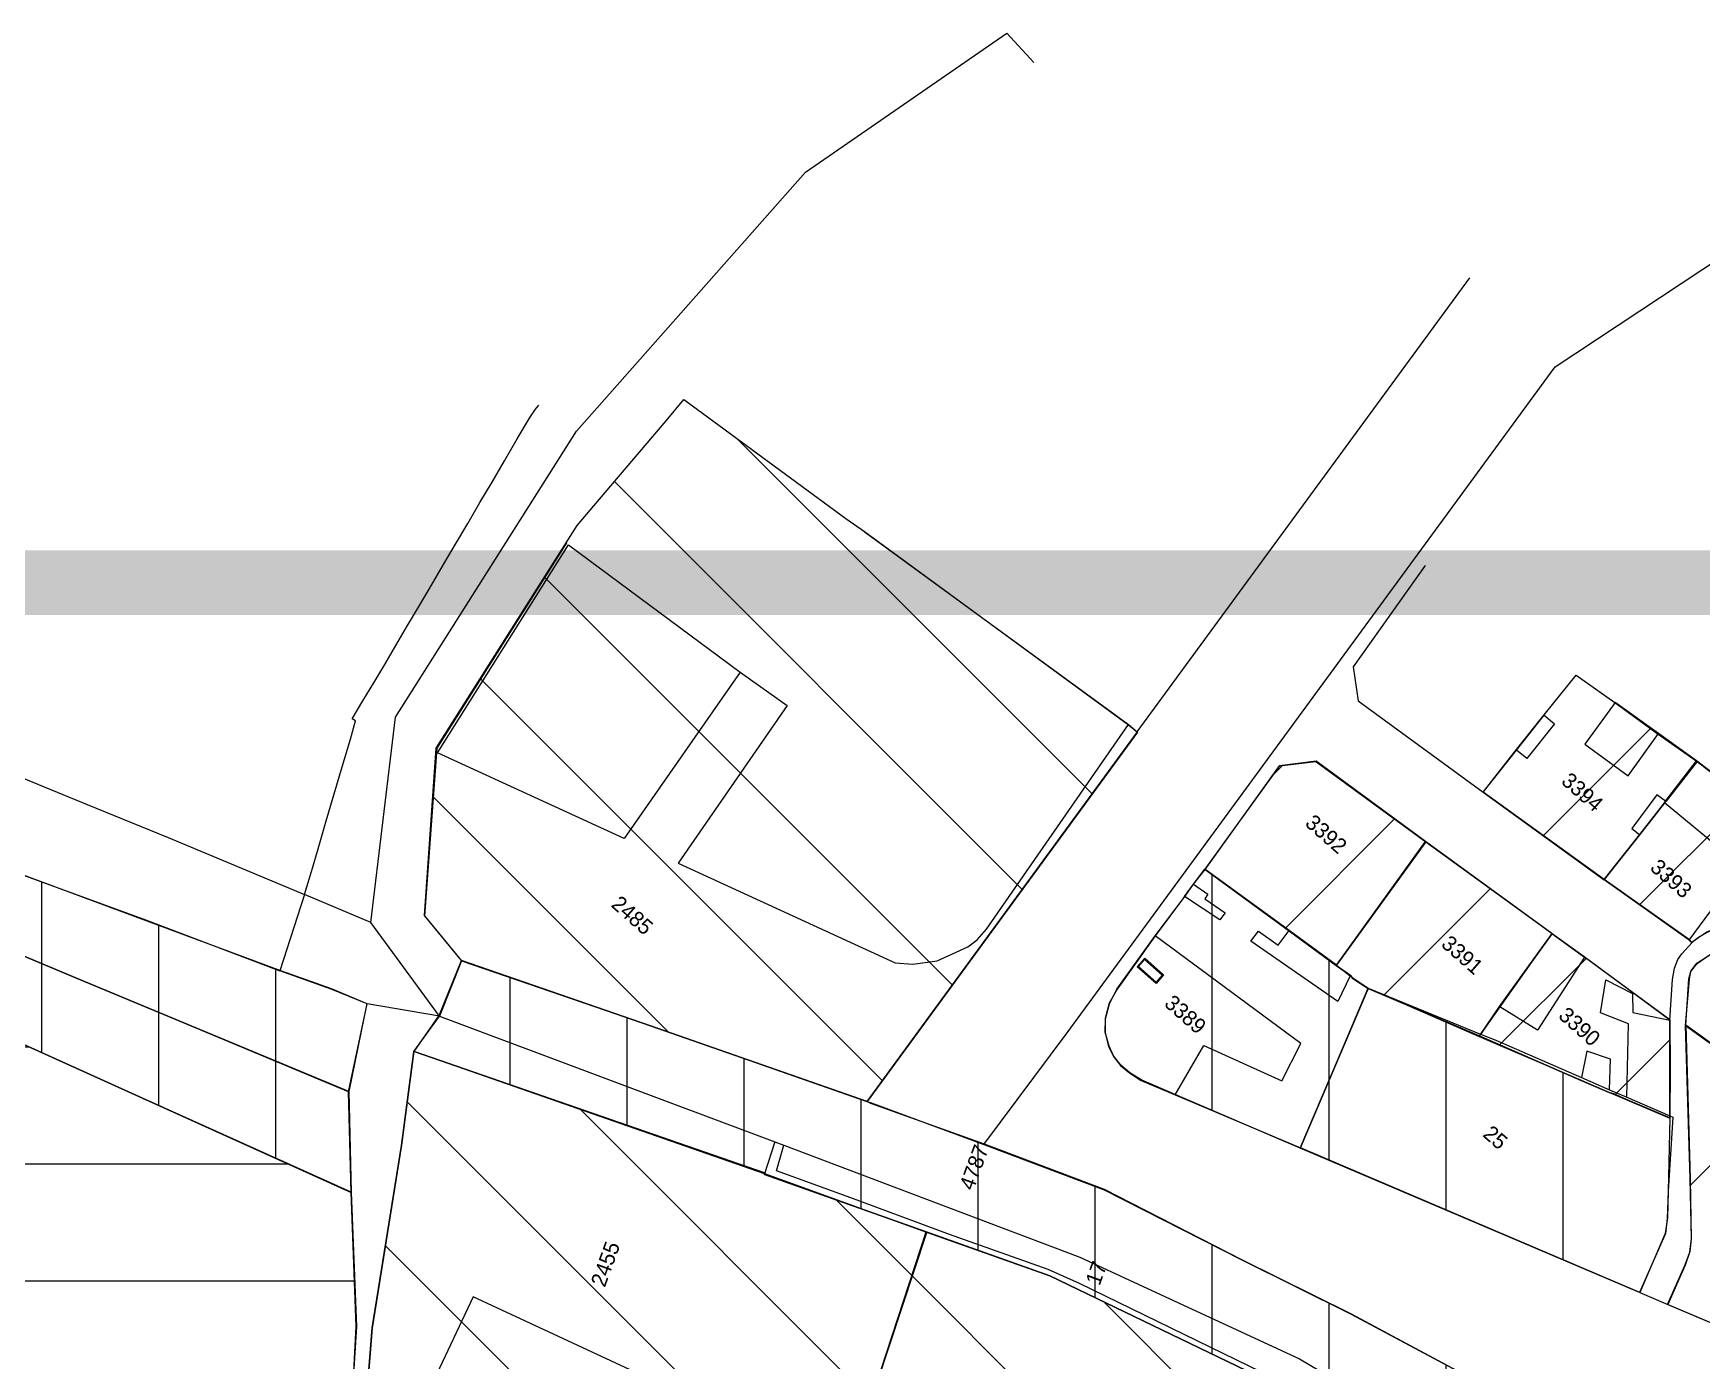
# Model space of a CAD drawing. Header units: metres. Extents: x -334141 to -333355, y -28147 to -27441.
# Drawn here: x -333909.1 to -333773.3, y -27552.8 to -27444.8 of the extents above; entities that cross this region are included whole.
import ezdxf

# ---------------------------------------------------------------- set-up
doc = ezdxf.new("R2010")
doc.units = ezdxf.units.M
for name, color, linetype, lineweight, true_color in [('EB-04-GRAIN-285-886', 7, 'CONTINUOUS', 18, 0xded5c8), ('EB-04-GRAIN-886-2329', 7, 'CONTINUOUS', 18, 0xc8bcac), ('EB-04-GRAIN-OVER-2329', 7, 'CONTINUOUS', 18, 0x9a856d), ('EB-04-GRAIN-UNDER-285', 7, 'CONTINUOUS', 18, 0xeee9e1), ('EB-BASE-CADASTRAL-AREA', 7, 'CONTINUOUS', 9, 0x8a8d90), ('EB-BASE-DIVIDING', 7, 'CONTINUOUS', 18, 0xc8bcac), ('EB-BASE-EASEMENTS', 7, 'CONTINUOUS', 18, 0x71806b), ('EB-BASE-PARCEL-NUMBERS', 7, 'CONTINUOUS', 9, 0x8a8d90), ('EB-BASE-PARCELS', 7, 'CONTINUOUS', 18, 0x8a8d90), ('EB-BASE-SECTIONS', 7, 'CONTINUOUS', 9, 0xded8cf), ('EB-BASE-SHEETS', 7, 'CONTINUOUS', 9, 0xded8cf), ('EB-BASE-STRUCTURES', 7, 'CONTINUOUS', 18, 0x4e504d), ('EB-TITLE', 7, 'CONTINUOUS', 25, 0x151515)]:
    doc.layers.add(name, color=color, linetype=linetype, lineweight=lineweight, true_color=true_color)
doc.styles.add('OD-INTER', font='Inter.ttf')

msp = doc.modelspace()

# ---------------------------------------------------------------- hatches: boundary and pattern name
at = {"layer": 'EB-04-GRAIN-285-886', "transparency": 33554630}
h = msp.add_hatch(dxfattribs=at)
h.set_pattern_fill('ANSI31', color=256, scale=3, angle=45)
h.paths.add_polyline_path([(-333976.04, -27485.44), (-333950.24, -27496.67), (-333930.99, -27504.9), (-333917.76, -27510.36), (-333899.85, -27516.99), (-333888.98, -27521.04), (-333884.86, -27522.51), (-333881.94, -27523.73), (-333883.4, -27530.89), (-333905.57, -27521.67), (-333924.36, -27513.79), (-333949.27, -27503.48), (-333965.15, -27496.81), (-333969.8, -27494.98), (-333978.65, -27491.34), (-333979.2, -27490.99), (-333976.04, -27485.44)])
h = msp.add_hatch(dxfattribs=at)
h.set_pattern_fill('ANSI31', color=256, scale=3, angle=45)
h.paths.add_polyline_path([(-333950.93, -27508.52), (-333961.6, -27503.82), (-333963.15, -27503.21), (-333964.43, -27502.72), (-333965.81, -27502.56), (-333967.48, -27502.61), (-333968.97, -27502.89), (-333970.28, -27503.4), (-333971.42, -27504.14), (-333972.85, -27505.31), (-333974.1, -27506.71), (-333969.8, -27494.98), (-333965.15, -27496.81), (-333949.27, -27503.48), (-333924.36, -27513.79), (-333905.57, -27521.67), (-333883.4, -27530.89), (-333883.23, -27539.11), (-333909.56, -27527.19), (-333921.68, -27521.66), (-333950.93, -27508.52)])
h = msp.add_hatch(dxfattribs=at)
h.set_pattern_fill('ANSI31', color=256, scale=3, angle=45)
h.paths.add_polyline_path([(-333806.84, -27517.83), (-333803.05, -27520.63), (-333801.88, -27521.45), (-333801.7, -27521.68), (-333800.43, -27522.5), (-333805.99, -27535.51), (-333816.11, -27531.16), (-333818.93, -27529.95), (-333819.84, -27529.36), (-333820.56, -27528.78), (-333821.18, -27527.98), (-333821.52, -27527.19), (-333821.85, -27526.07), (-333821.81, -27524.96), (-333821.49, -27523.75), (-333820.9, -27522.55), (-333817.78, -27518.22), (-333815.35, -27514.98), (-333814.67, -27514), (-333813.7, -27512.81), (-333806.84, -27517.83)])
h = msp.add_hatch(dxfattribs=at)
h.set_pattern_fill('ANSI31', color=256, scale=3, angle=45)
h.paths.add_polyline_path([(-333878.1, -27527.64), (-333876.05, -27524.71), (-333874.23, -27520.22), (-333858.86, -27525.54), (-333841.22, -27531.71), (-333840.94, -27531.83), (-333831.71, -27535.16), (-333821.93, -27538.83), (-333810.75, -27544.56), (-333801.83, -27548.98), (-333787.66, -27556.58), (-333783.75, -27558.72), (-333788.81, -27562.87), (-333788.47, -27563.77), (-333788.3, -27564.33), (-333802.77, -27557.27), (-333826.35, -27545.89), (-333836.41, -27542.32), (-333849.57, -27537.64), (-333849.57, -27537.52), (-333878.1, -27527.64)])
h = msp.add_hatch(dxfattribs=at)
h.set_pattern_fill('ANSI31', color=256, scale=3, angle=45)
h.paths.add_polyline_path([(-333805.99, -27535.51), (-333800.43, -27522.5), (-333791.41, -27526.37), (-333783.11, -27529.99), (-333780.83, -27530.96), (-333780.46, -27531.08), (-333779.37, -27531.57), (-333775.9, -27533.02), (-333776.02, -27539.01), (-333776.1, -27541.23), (-333776.24, -27542.45), (-333778.35, -27547.25), (-333805.99, -27535.51)])
at = {"layer": 'EB-04-GRAIN-886-2329', "transparency": 33554630}
h = msp.add_hatch(dxfattribs=at)
h.set_pattern_fill('ANSI31', color=256, scale=3, angle=90)
h.paths.add_polyline_path([(-333858.86, -27525.54), (-333874.23, -27520.22), (-333877.25, -27516.57), (-333876.3, -27502.94), (-333865.72, -27486.22), (-333864.83, -27484.81), (-333863, -27482.66), (-333857.59, -27476.3), (-333856.14, -27474.57), (-333855.96, -27474.69), (-333842.96, -27484.25), (-333841.43, -27485.3), (-333819.95, -27501.05), (-333819.23, -27501.63), (-333841.22, -27531.71), (-333858.86, -27525.54)])
h = msp.add_hatch(dxfattribs=at)
h.set_pattern_fill('ANSI31', color=256, scale=3, angle=90)
h.paths.add_polyline_path([(-333738.96, -27506.79), (-333726.33, -27515.9), (-333720.1, -27520.56), (-333713.97, -27525.11), (-333688.32, -27551.21), (-333693.28, -27547.48), (-333702.13, -27541.18), (-333704.91, -27541.41), (-333714.33, -27553.62), (-333725.01, -27567.79), (-333724.36, -27570.36), (-333735.58, -27565.64), (-333732.59, -27564.86), (-333729.1, -27560.32), (-333729.65, -27557.63), (-333745.09, -27546.65), (-333757.56, -27537.78), (-333774.62, -27525.52), (-333774.3, -27521.75), (-333774.19, -27521.09), (-333773.7, -27520.44), (-333772.56, -27519.71), (-333759.55, -27528.82), (-333748.36, -27536.88), (-333736.08, -27545.64), (-333725.97, -27552.99), (-333723.17, -27552.42), (-333717.25, -27544.75), (-333711.23, -27536.75), (-333711.69, -27534.07), (-333722.98, -27525.9), (-333745.63, -27509.45), (-333738.96, -27506.79)])
h = msp.add_hatch(dxfattribs=at)
h.set_pattern_fill('ANSI31', color=256, scale=3, angle=90)
h.paths.add_polyline_path([(-333843.76, -27564.59), (-333847.42, -27576.23), (-333858.01, -27572.19), (-333861.21, -27570.97), (-333882.49, -27562.78), (-333881.49, -27550.16), (-333879.11, -27535.26), (-333878.1, -27527.64), (-333849.57, -27537.52), (-333849.57, -27537.64), (-333836.41, -27542.32), (-333842.42, -27560.65), (-333843.76, -27564.59)])
h = msp.add_hatch(dxfattribs=at)
h.set_pattern_fill('ANSI31', color=256, scale=3, angle=90)
h.paths.add_polyline_path([(-333842.42, -27560.65), (-333836.41, -27542.32), (-333826.35, -27545.89), (-333802.77, -27557.27), (-333807.04, -27573.33), (-333808.01, -27577.18), (-333809.58, -27576.9), (-333813.62, -27575.98), (-333816.83, -27575.31), (-333836.5, -27571.29), (-333842.42, -27560.65)])
at = {"layer": 'EB-04-GRAIN-OVER-2329', "transparency": 33554630}
h = msp.add_hatch(dxfattribs=at)
h.set_pattern_fill('ANSI31', color=256, scale=3, angle=135)
h.paths.add_polyline_path([(-333910.77, -27527.26), (-333909.56, -27527.19), (-333883.23, -27539.11), (-333882.78, -27550.01), (-333883.21, -27556.87), (-333884.3, -27574.6), (-333885.19, -27584.11), (-333887, -27603.92), (-333888.4, -27622.52), (-333889.24, -27643.69), (-333905.07, -27646.46), (-333937.52, -27632.11), (-333952.93, -27625.35), (-333954.19, -27624.41), (-333954.73, -27623.84), (-333955.07, -27623.05), (-333955.32, -27622.15), (-333955.28, -27621.16), (-333954.97, -27620.28), (-333944.12, -27596.02), (-333932.25, -27569.24), (-333922.3, -27547.17), (-333914.75, -27530.01), (-333914.07, -27529.03), (-333913.11, -27528.07), (-333912.17, -27527.54), (-333910.77, -27527.26)])
at = {"layer": 'EB-04-GRAIN-UNDER-285', "transparency": 33554630}
h = msp.add_hatch(dxfattribs=at)
h.set_pattern_fill('ANSI31', color=256, scale=3)
h.paths.add_polyline_path([(-333776.2, -27507.26), (-333776.29, -27507.36), (-333778.33, -27509.96), (-333781.24, -27513.63), (-333791.07, -27506.51), (-333788.36, -27503.05), (-333786.13, -27500.24), (-333783.52, -27497.01), (-333780.36, -27499.23), (-333776.84, -27501.79), (-333773.67, -27504.02), (-333776.2, -27507.26)])
h = msp.add_hatch(dxfattribs=at)
h.set_pattern_fill('ANSI31', color=256, scale=3)
h.paths.add_polyline_path([(-333804.69, -27504.03), (-333795.75, -27510.56), (-333803.05, -27520.63), (-333806.84, -27517.83), (-333813.7, -27512.81), (-333807.66, -27504.37), (-333804.69, -27504.03)])
h = msp.add_hatch(dxfattribs=at)
h.set_pattern_fill('ANSI31', color=256, scale=3)
h.paths.add_polyline_path([(-333776.29, -27507.36), (-333776.2, -27507.26), (-333773.67, -27504.02), (-333771.42, -27505.76), (-333761.04, -27513.23), (-333772.02, -27517.51), (-333772.87, -27517.92), (-333773.53, -27518.34), (-333774.1, -27518.76), (-333774.28, -27518.54), (-333781.24, -27513.63), (-333778.33, -27509.96), (-333776.29, -27507.36)])
h = msp.add_hatch(dxfattribs=at)
h.set_pattern_fill('ANSI31', color=256, scale=3)
h.paths.add_polyline_path([(-333803.05, -27520.63), (-333795.75, -27510.56), (-333785.46, -27518.03), (-333789.75, -27523.98), (-333791.31, -27526.26), (-333791.41, -27526.37), (-333800.43, -27522.5), (-333801.7, -27521.68), (-333801.88, -27521.45), (-333803.05, -27520.63)])
h = msp.add_hatch(dxfattribs=at)
h.set_pattern_fill('ANSI31', color=256, scale=3)
h.paths.add_polyline_path([(-333791.31, -27526.26), (-333789.75, -27523.98), (-333785.46, -27518.03), (-333782.85, -27519.9), (-333779.87, -27522.11), (-333775.9, -27525.03), (-333775.85, -27529.03), (-333775.9, -27532.91), (-333775.9, -27533.02), (-333779.37, -27531.57), (-333780.46, -27531.08), (-333780.83, -27530.96), (-333783.11, -27529.99), (-333791.41, -27526.37), (-333791.31, -27526.26)])
h = msp.add_hatch(dxfattribs=at)
h.set_pattern_fill('ANSI31', color=256, scale=3)
h.paths.add_polyline_path([(-333774.62, -27525.52), (-333757.56, -27537.78), (-333767.49, -27551.86), (-333776.07, -27548.22), (-333774.66, -27545.05), (-333774.25, -27543.96), (-333774.12, -27542.85), (-333774.23, -27537.96), (-333774.62, -27525.52)])

# ---------------------------------------------------------------- linework, layer by layer
at = {"layer": 'EB-04-GRAIN-285-886'}
for points in [[(-333976.04, -27485.44), (-333950.24, -27496.67), (-333930.99, -27504.9), (-333917.76, -27510.36), (-333899.85, -27516.99), (-333888.98, -27521.04), (-333884.86, -27522.51), (-333881.94, -27523.73), (-333883.4, -27530.89), (-333905.57, -27521.67), (-333924.36, -27513.79), (-333949.27, -27503.48), (-333965.15, -27496.81), (-333969.8, -27494.98), (-333978.65, -27491.34), (-333979.2, -27490.99), (-333976.04, -27485.44)], [(-333950.93, -27508.52), (-333961.6, -27503.82), (-333963.15, -27503.21), (-333964.43, -27502.72), (-333965.81, -27502.56), (-333967.48, -27502.61), (-333968.97, -27502.89), (-333970.28, -27503.4), (-333971.42, -27504.14), (-333972.85, -27505.31), (-333974.1, -27506.71), (-333969.8, -27494.98), (-333965.15, -27496.81), (-333949.27, -27503.48), (-333924.36, -27513.79), (-333905.57, -27521.67), (-333883.4, -27530.89), (-333883.23, -27539.11), (-333909.56, -27527.19), (-333921.68, -27521.66), (-333950.93, -27508.52)], [(-333806.84, -27517.83), (-333803.05, -27520.63), (-333801.88, -27521.45), (-333801.7, -27521.68), (-333800.43, -27522.5), (-333805.99, -27535.51), (-333816.11, -27531.16), (-333818.93, -27529.95), (-333819.84, -27529.36), (-333820.56, -27528.78), (-333821.18, -27527.98), (-333821.52, -27527.19), (-333821.85, -27526.07), (-333821.81, -27524.96), (-333821.49, -27523.75), (-333820.9, -27522.55), (-333817.78, -27518.22), (-333815.35, -27514.98), (-333814.67, -27514), (-333813.7, -27512.81), (-333806.84, -27517.83)], [(-333878.1, -27527.64), (-333876.05, -27524.71), (-333874.23, -27520.22), (-333858.86, -27525.54), (-333841.22, -27531.71), (-333840.94, -27531.83), (-333831.71, -27535.16), (-333821.93, -27538.83), (-333810.75, -27544.56), (-333801.83, -27548.98), (-333787.66, -27556.58), (-333783.75, -27558.72), (-333788.81, -27562.87), (-333788.47, -27563.77), (-333788.3, -27564.33), (-333802.77, -27557.27), (-333826.35, -27545.89), (-333836.41, -27542.32), (-333849.57, -27537.64), (-333849.57, -27537.52), (-333878.1, -27527.64)], [(-333805.99, -27535.51), (-333800.43, -27522.5), (-333791.41, -27526.37), (-333783.11, -27529.99), (-333780.83, -27530.96), (-333780.46, -27531.08), (-333779.37, -27531.57), (-333775.9, -27533.02), (-333776.02, -27539.01), (-333776.1, -27541.23), (-333776.24, -27542.45), (-333778.35, -27547.25), (-333805.99, -27535.51)]]:
    msp.add_lwpolyline(points, close=True, dxfattribs=at)
at = {"layer": 'EB-04-GRAIN-886-2329'}
for points in [[(-333858.86, -27525.54), (-333874.23, -27520.22), (-333877.25, -27516.57), (-333876.3, -27502.94), (-333865.72, -27486.22), (-333864.83, -27484.81), (-333863, -27482.66), (-333857.59, -27476.3), (-333856.14, -27474.57), (-333855.96, -27474.69), (-333842.96, -27484.25), (-333841.43, -27485.3), (-333819.95, -27501.05), (-333819.23, -27501.63), (-333841.22, -27531.71), (-333858.86, -27525.54)], [(-333843.76, -27564.59), (-333847.42, -27576.23), (-333858.01, -27572.19), (-333861.21, -27570.97), (-333882.49, -27562.78), (-333881.49, -27550.16), (-333879.11, -27535.26), (-333878.1, -27527.64), (-333849.57, -27537.52), (-333849.57, -27537.64), (-333836.41, -27542.32), (-333842.42, -27560.65), (-333843.76, -27564.59)], [(-333842.42, -27560.65), (-333836.41, -27542.32), (-333826.35, -27545.89), (-333802.77, -27557.27), (-333807.04, -27573.33), (-333808.01, -27577.18), (-333809.58, -27576.9), (-333813.62, -27575.98), (-333816.83, -27575.31), (-333836.5, -27571.29), (-333842.42, -27560.65)]]:
    msp.add_lwpolyline(points, close=True, dxfattribs=at)
msp.add_lwpolyline([(-333757.56, -27537.78), (-333774.62, -27525.52), (-333774.3, -27521.75), (-333774.19, -27521.09), (-333773.7, -27520.44), (-333772.56, -27519.71)], dxfattribs=at)
at = {"layer": 'EB-04-GRAIN-OVER-2329'}
msp.add_lwpolyline([(-333909.56, -27527.19), (-333883.23, -27539.11), (-333882.78, -27550.01), (-333883.21, -27556.87), (-333884.3, -27574.6), (-333885.19, -27584.11), (-333887, -27603.92), (-333888.4, -27622.52), (-333889.24, -27643.69), (-333905.07, -27646.46), (-333937.52, -27632.11)], dxfattribs=at)
at = {"layer": 'EB-04-GRAIN-UNDER-285'}
for points in [[(-333776.2, -27507.26), (-333776.29, -27507.36), (-333778.33, -27509.96), (-333781.24, -27513.63), (-333791.07, -27506.51), (-333788.36, -27503.05), (-333786.13, -27500.24), (-333783.52, -27497.01), (-333780.36, -27499.23), (-333776.84, -27501.79), (-333773.67, -27504.02), (-333776.2, -27507.26)], [(-333804.69, -27504.03), (-333795.75, -27510.56), (-333803.05, -27520.63), (-333806.84, -27517.83), (-333813.7, -27512.81), (-333807.66, -27504.37), (-333804.69, -27504.03)], [(-333776.29, -27507.36), (-333776.2, -27507.26), (-333773.67, -27504.02), (-333771.42, -27505.76), (-333761.04, -27513.23), (-333772.02, -27517.51), (-333772.87, -27517.92), (-333773.53, -27518.34), (-333774.1, -27518.76), (-333774.28, -27518.54), (-333781.24, -27513.63), (-333778.33, -27509.96), (-333776.29, -27507.36)], [(-333803.05, -27520.63), (-333795.75, -27510.56), (-333785.46, -27518.03), (-333789.75, -27523.98), (-333791.31, -27526.26), (-333791.41, -27526.37), (-333800.43, -27522.5), (-333801.7, -27521.68), (-333801.88, -27521.45), (-333803.05, -27520.63)], [(-333791.31, -27526.26), (-333789.75, -27523.98), (-333785.46, -27518.03), (-333782.85, -27519.9), (-333779.87, -27522.11), (-333775.9, -27525.03), (-333775.85, -27529.03), (-333775.9, -27532.91), (-333775.9, -27533.02), (-333779.37, -27531.57), (-333780.46, -27531.08), (-333780.83, -27530.96), (-333783.11, -27529.99), (-333791.41, -27526.37), (-333791.31, -27526.26)], [(-333774.62, -27525.52), (-333757.56, -27537.78), (-333767.49, -27551.86), (-333776.07, -27548.22), (-333774.66, -27545.05), (-333774.25, -27543.96), (-333774.12, -27542.85), (-333774.23, -27537.96), (-333774.62, -27525.52)]]:
    msp.add_lwpolyline(points, close=True, dxfattribs=at)
at = {"layer": 'EB-BASE-CADASTRAL-AREA'}
for points in [[(-333818.63, -27520.04), (-333817.09, -27521.4), (-333817.7, -27522.1), (-333819.25, -27520.74), (-333818.63, -27520.04)], [(-333818.64, -27520.14), (-333817.2, -27521.41), (-333817.71, -27521.98), (-333819.15, -27520.72), (-333818.64, -27520.14)]]:
    msp.add_lwpolyline(points, dxfattribs=at)
at = {"layer": 'EB-BASE-DIVIDING'}
for points in [[(-333775.9, -27525.07), (-333775.66, -27521.76), (-333775.5, -27520.84), (-333775.25, -27520.15), (-333774.9, -27519.68), (-333774.07, -27518.75)], [(-333876.04, -27524.75), (-333881.93, -27523.75)], [(-333778.33, -27547.26), (-333776.05, -27548.22)]]:
    msp.add_lwpolyline(points, dxfattribs=at)
at = {"layer": 'EB-BASE-EASEMENTS'}
for points in [[(-333848.73, -27534.98), (-333849.59, -27537.58)], [(-333788.5, -27563.75), (-333795.01, -27560.56), (-333810.13, -27553.25), (-333823.95, -27546.53), (-333826.5, -27545.37), (-333834.51, -27542.52), (-333842.54, -27539.54), (-333848.61, -27537.35), (-333848.01, -27535.26)], [(-333873.3, -27547.6), (-333879.03, -27559.74)], [(-333879.03, -27559.74), (-333866.52, -27565.61), (-333866.28, -27565.04), (-333858.65, -27568.48), (-333858.49, -27568.08), (-333850.97, -27571.43), (-333849.27, -27567.63), (-333848.89, -27563.51), (-333850.14, -27559.35), (-333853.58, -27556.77), (-333873.3, -27547.6)]]:
    msp.add_lwpolyline(points, dxfattribs=at)
at = {"layer": 'EB-BASE-PARCELS'}
for points in [[(-333831.72, -27535.2), (-333824.94, -27526.11), (-333814.96, -27512.5), (-333785.21, -27471.89), (-333759.51, -27454.89)], [(-333819.25, -27501.61), (-333792.16, -27464.66)], [(-333886.46, -27512.97), (-333886.38, -27512.72), (-333885.9, -27511.14), (-333885.27, -27508.86), (-333884.61, -27506.66), (-333883.95, -27504.46), (-333883.29, -27502.21), (-333882.86, -27500.72), (-333883.13, -27500.54), (-333882.28, -27499.1), (-333881.39, -27497.62), (-333880.49, -27496.14), (-333879.6, -27494.57), (-333878.63, -27492.96), (-333877.66, -27491.33), (-333876.68, -27489.68), (-333875.71, -27488), (-333874.73, -27486.33), (-333873.74, -27484.64), (-333872.76, -27482.95), (-333871.75, -27481.29), (-333870.74, -27479.56), (-333869.72, -27477.77), (-333868.71, -27476.07), (-333868.22, -27475.34), (-333867.95, -27475.01)], [(-333841.46, -27485.31), (-333819.96, -27501.02)], [(-333976.01, -27485.44), (-333950.27, -27496.72), (-333930.99, -27504.91), (-333917.78, -27510.41), (-333899.89, -27516.94), (-333889.02, -27521.07)], [(-333865.7, -27486.23), (-333876.26, -27502.95), (-333877.26, -27516.59), (-333874.23, -27520.26)], [(-333795.8, -27488.08), (-333801.66, -27496.31), (-333801.27, -27499.1), (-333791.08, -27506.52)], [(-333883.44, -27530.92), (-333905.59, -27521.65), (-333924.33, -27513.82), (-333949.27, -27503.44), (-333965.16, -27496.86), (-333969.77, -27494.96)], [(-333788.37, -27503.1), (-333786.13, -27500.26)], [(-333776.82, -27501.75), (-333780.34, -27499.21)], [(-333819.25, -27501.61), (-333841.24, -27531.69)], [(-333819.96, -27501.02), (-333819.25, -27501.61)], [(-333773.71, -27503.98), (-333776.82, -27501.75)], [(-333795.78, -27510.53), (-333804.68, -27503.99), (-333807.66, -27504.38), (-333813.75, -27512.79)], [(-333791.08, -27506.52), (-333788.37, -27503.1)], [(-333776.23, -27507.26), (-333773.71, -27503.98)], [(-333771.41, -27505.74), (-333773.71, -27503.98)], [(-333791.08, -27506.52), (-333781.22, -27513.67)], [(-333778.34, -27510), (-333776.33, -27507.39)], [(-333776.33, -27507.39), (-333776.23, -27507.26)], [(-333803.01, -27520.6), (-333795.78, -27510.53)], [(-333785.5, -27518.02), (-333795.78, -27510.53)], [(-333781.22, -27513.67), (-333778.34, -27510)], [(-333887.01, -27514.85), (-333886.46, -27512.97)], [(-333814.66, -27514.02), (-333813.75, -27512.79)], [(-333806.88, -27517.78), (-333813.75, -27512.79)], [(-333774.31, -27518.58), (-333781.22, -27513.67)], [(-333760.99, -27513.21), (-333772.01, -27517.55), (-333772.9, -27517.96), (-333773.55, -27518.36), (-333774.07, -27518.75)], [(-333887.01, -27514.85), (-333889.02, -27521.07)], [(-333815.4, -27515.01), (-333817.77, -27518.23)], [(-333815.4, -27515.01), (-333814.66, -27514.02)], [(-333803.01, -27520.6), (-333806.88, -27517.78)], [(-333817.77, -27518.23), (-333820.88, -27522.56), (-333821.53, -27523.7), (-333821.84, -27524.94), (-333821.85, -27526.09), (-333821.57, -27527.23), (-333821.17, -27528.03), (-333820.59, -27528.78), (-333819.88, -27529.38), (-333818.93, -27529.98), (-333816.15, -27531.16)], [(-333785.5, -27518.02), (-333789.72, -27523.99)], [(-333785.5, -27518.02), (-333782.84, -27519.94)], [(-333774.31, -27518.58), (-333774.07, -27518.75)], [(-333874.23, -27520.26), (-333876.04, -27524.75)], [(-333874.23, -27520.26), (-333858.91, -27525.51), (-333841.24, -27531.69)], [(-333803.01, -27520.6), (-333801.91, -27521.48)], [(-333779.85, -27522.14), (-333782.84, -27519.94)], [(-333774.59, -27525.49), (-333774.34, -27521.72), (-333774.19, -27521.13), (-333773.66, -27520.46), (-333772.58, -27519.72)], [(-333881.93, -27523.75), (-333884.86, -27522.56), (-333889.02, -27521.07)], [(-333801.91, -27521.48), (-333801.7, -27521.64), (-333800.44, -27522.48)], [(-333805.95, -27535.48), (-333800.44, -27522.48)], [(-333800.44, -27522.48), (-333791.42, -27526.4)], [(-333775.9, -27525.07), (-333779.85, -27522.14)], [(-333883.44, -27530.92), (-333881.93, -27523.75)], [(-333789.72, -27523.99), (-333791.29, -27526.21)], [(-333878.12, -27527.64), (-333876.04, -27524.75)], [(-333774.59, -27525.49), (-333774.23, -27538.01), (-333774.14, -27542.87), (-333774.26, -27543.91), (-333774.64, -27545.03), (-333776.05, -27548.22)], [(-333775.9, -27532.87), (-333775.9, -27529.03), (-333775.9, -27525.07)], [(-333757.55, -27537.78), (-333774.59, -27525.49)], [(-333883.22, -27539.09), (-333909.53, -27527.22)], [(-333791.29, -27526.21), (-333791.42, -27526.4)], [(-333791.42, -27526.4), (-333783.11, -27529.97), (-333780.8, -27530.96), (-333780.47, -27531.1), (-333779.38, -27531.57), (-333775.9, -27533.06)], [(-333882.51, -27562.8), (-333881.51, -27550.12), (-333879.12, -27535.28), (-333878.12, -27527.64)], [(-333849.59, -27537.58), (-333878.12, -27527.64)], [(-333883.22, -27539.09), (-333883.44, -27530.92)], [(-333816.15, -27531.16), (-333805.95, -27535.48)], [(-333841.24, -27531.69), (-333840.95, -27531.79), (-333831.72, -27535.2)], [(-333775.9, -27533.06), (-333775.9, -27532.87)], [(-333775.9, -27533.06), (-333776.02, -27538.99)], [(-333831.72, -27535.2), (-333821.92, -27538.88), (-333810.79, -27544.56), (-333801.82, -27549.02), (-333787.62, -27556.61), (-333783.73, -27558.72)], [(-333778.33, -27547.26), (-333805.95, -27535.48)], [(-333836.36, -27542.37), (-333849.55, -27537.59), (-333849.59, -27537.58)], [(-333889.24, -27643.64), (-333888.44, -27622.48), (-333887.04, -27603.96), (-333885.2, -27584.14), (-333884.32, -27574.62), (-333883.16, -27556.82), (-333882.81, -27550.03), (-333883.22, -27539.09)], [(-333776.02, -27538.99), (-333776.07, -27541.18), (-333776.28, -27542.44), (-333778.33, -27547.26)], [(-333842.42, -27560.68), (-333836.36, -27542.37)], [(-333802.74, -27557.28), (-333826.33, -27545.91), (-333836.36, -27542.37)], [(-333776.05, -27548.22), (-333767.53, -27551.84)]]:
    msp.add_lwpolyline(points, dxfattribs=at)
at = {"layer": 'EB-BASE-SECTIONS'}
for points in [[(-333973.02, -27474.8), (-333970.99, -27476.28), (-333967.79, -27477.97), (-333960.35, -27481.53), (-333959.52, -27481.94), (-333955.89, -27483.72), (-333955.75, -27483.78), (-333952.42, -27485.42), (-333945.2, -27488.92), (-333937.55, -27492.72), (-333926.7, -27497.97), (-333919, -27501.4), (-333913.12, -27504.09), (-333904.7, -27507.53), (-333898.13, -27510.22), (-333887.01, -27514.85)], [(-333876.04, -27524.75), (-333848.73, -27534.98)], [(-333848.73, -27534.98), (-333848.01, -27535.26)], [(-333848.01, -27535.26), (-333842.86, -27537.2), (-333823.92, -27544.38), (-333806.02, -27552.64), (-333788.78, -27562.87)]]:
    msp.add_lwpolyline(points, dxfattribs=at)
at = {"layer": 'EB-BASE-SHEETS'}
for points in [[(-333881.61, -27517.14), (-333879.61, -27500.41), (-333864.89, -27477.13), (-333846.24, -27456.06), (-333829.85, -27444.75), (-333827.65, -27447.13)], [(-333881.61, -27517.14), (-333887.01, -27514.85)], [(-333876.04, -27524.75), (-333881.61, -27517.14)]]:
    msp.add_lwpolyline(points, dxfattribs=at)
at = {"layer": 'EB-BASE-STRUCTURES'}
for points in [[(-333861, -27510.29), (-333876.19, -27503.31), (-333865.54, -27486.4), (-333851.56, -27496.76)], [(-333851.56, -27496.76), (-333861, -27510.29)], [(-333851.56, -27496.76), (-333847.74, -27499.47), (-333856.61, -27512.3), (-333838.95, -27520.42), (-333837.51, -27520.51), (-333835.53, -27520.24), (-333833.04, -27519.11), (-333832.26, -27518.53), (-333831.5, -27517.67), (-333819.96, -27501.02)], [(-333786.13, -27500.26), (-333785.27, -27500.96), (-333787.52, -27503.78), (-333788.37, -27503.1)], [(-333780.34, -27499.21), (-333782.81, -27502.61), (-333779.29, -27505.2), (-333776.82, -27501.75)], [(-333776.23, -27507.26), (-333776.95, -27506.74), (-333778.99, -27509.47), (-333778.34, -27510)], [(-333774.31, -27518.58), (-333769.95, -27512.65), (-333776.33, -27507.39)], [(-333814.66, -27514.02), (-333813.5, -27514.82), (-333813.75, -27515.2), (-333812.09, -27516.35), (-333812.53, -27516.91), (-333815.4, -27515.01)], [(-333801.91, -27521.48), (-333802.9, -27523.56), (-333809.99, -27518.64), (-333809.38, -27517.84), (-333807.78, -27518.98), (-333806.88, -27517.78)], [(-333816.15, -27531.16), (-333813.81, -27527.14), (-333807.47, -27530.02), (-333805.93, -27526.99), (-333817.77, -27518.23)], [(-333782.84, -27519.94), (-333786.65, -27525.9), (-333789.72, -27523.99)], [(-333779.38, -27531.36), (-333779.25, -27525.38), (-333781.54, -27524.49), (-333781.11, -27521.81), (-333778.92, -27522.91), (-333778.91, -27524.46), (-333775.9, -27525.07)], [(-333800.44, -27522.48), (-333791.29, -27526.21)], [(-333791.29, -27526.21), (-333790.04, -27526.72), (-333783.07, -27529.75)], [(-333780.79, -27530.74), (-333780.71, -27528.25), (-333782.64, -27527.6), (-333783.07, -27529.75)], [(-333783.07, -27529.75), (-333780.79, -27530.74)], [(-333780.79, -27530.74), (-333779.38, -27531.36)], [(-333779.38, -27531.36), (-333775.9, -27532.87)], [(-333775.9, -27532.87), (-333775.64, -27532.98), (-333776.02, -27538.99)]]:
    msp.add_lwpolyline(points, dxfattribs=at)

# ---------------------------------------------------------------- texts
at = {"layer": 'EB-BASE-PARCEL-NUMBERS', "style": 'OD-INTER'}
for s, rotation, p in [('3394', 318.6325, (-333784.81, -27505.75)), ('3392', 318.6325, (-333805.66, -27509.17)), ('3393', 318.6325, (-333777.58, -27512.79)), ('2485', 318.6325, (-333862.14, -27515.78)), ('3391', 318.6325, (-333794.58, -27519.01)), ('3389', 318.6325, (-333817.12, -27523.85)), ('3390', 318.6325, (-333785.04, -27524.84)), ('25', 318.6325, (-333791.19, -27534.48)), ('4787', 69.9902, (-333832.58, -27539.02)), ('2455', 69.9902, (-333862.58, -27546.89)), ('17', 69.9902, (-333822.31, -27546.76))]:
    msp.add_text(s, height=1.25, rotation=rotation, dxfattribs=at).set_placement(p)
at = {"layer": 'EB-TITLE', "insert": (-334059.11, -27487.72), "char_height": 3.5, "width": 380, "attachment_point": 1, "style": 'OD-INTER', "bg_fill": 1, "box_fill_scale": 1.25, "bg_fill_color": 0, "bg_fill_true_color": 16052973}
msp.add_mtext('ARC 531-13   ENTERING BEIRUT   —   04  GRAIN AND PLOT SIZE', dxfattribs=at)

doc.saveas('drawing.dxf')
